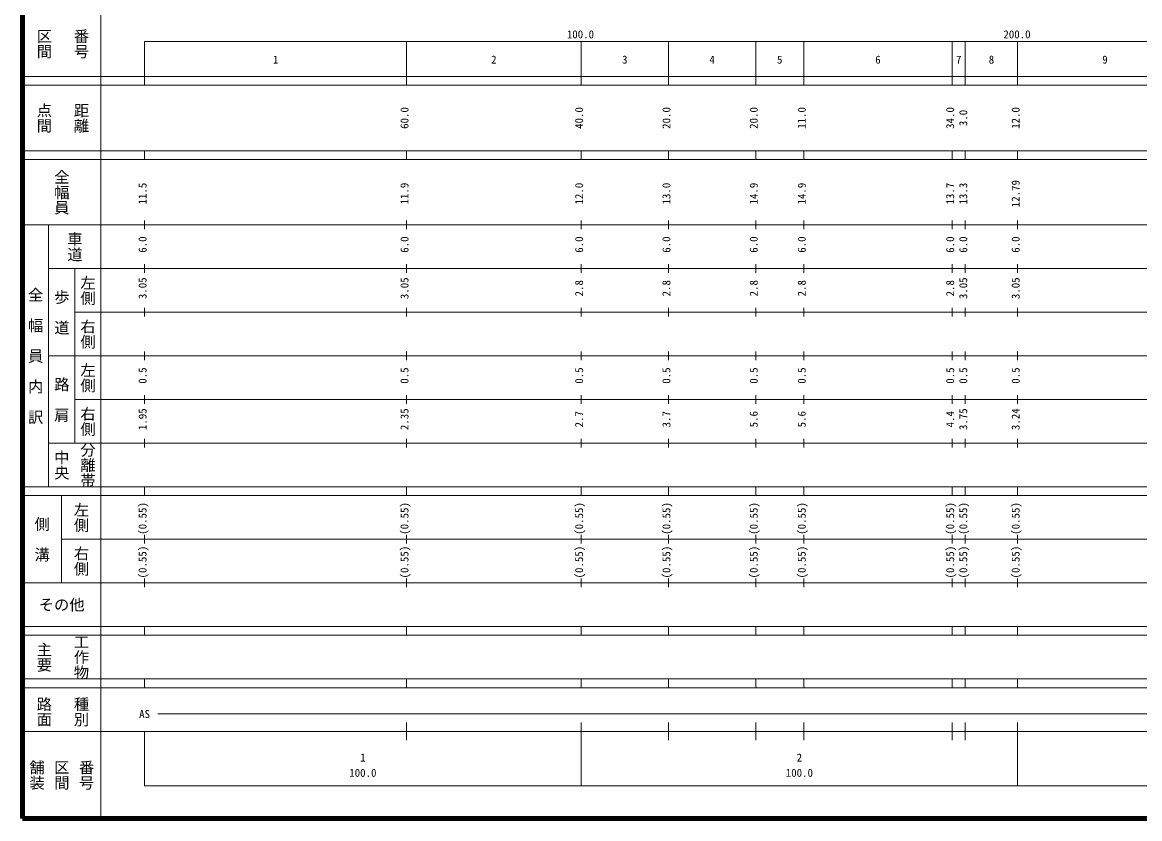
# Model space of a CAD drawing. Units: millimetres on the paper, enlarged 1000 times. Extents: x 40000 to 680000, y 20000 to 380000.
# Drawn here: x 40000 to 295948, y 20000 to 202409 of the extents above; entities that cross this region are included whole.
import ezdxf
from ezdxf.enums import TextEntityAlignment as Align

# ---------------------------------------------------------------- set-up
doc = ezdxf.new("R2010")
doc.units = ezdxf.units.MM
doc.header["$LTSCALE"] = 1000
doc.layers.add('M-TTL', color=2, linetype='Continuous', lineweight=140)
doc.layers.add('M-TTL-BAND', color=7, linetype='Continuous', lineweight=13)
doc.styles.add('@ＭＳ ゴシック', font='')
doc.styles.add('ＭＳ ゴシック', font='')
doc.styles.get('@ＭＳ ゴシック').set_extended_font_data('@MS Gothic')
doc.styles.get('ＭＳ ゴシック').set_extended_font_data('MS Gothic')

msp = doc.modelspace()

# ---------------------------------------------------------------- linework, layer by layer
at = {"layer": 'M-TTL'}
for p, q in [((40000, 380000), (40000, 20000)), ((40000, 20000), (680000, 20000))]:
    msp.add_line(p, q, dxfattribs=at)
at = {"layer": 'M-TTL-BAND'}
for p, q in [((58000, 370000), (58000, 20000)), ((68000, 198000), (579000, 198000)), ((68000, 198000), (68000, 188000)), ((128000, 188000), (128000, 198000)), ((168000, 188000), (168000, 198000)), ((188000, 188000), (188000, 198000)), ((208000, 188000), (208000, 198000)), ((219000, 188000), (219000, 198000)), ((253000, 188000), (253000, 198000)), ((256000, 188000), (256000, 198000)), ((268000, 188000), (268000, 198000)), ((40000, 190000), (579000, 190000)), ((40000, 188000), (579000, 188000)), ((40000, 173000), (579000, 173000)), ((68000, 171000), (68000, 173000)), ((128000, 171000), (128000, 173000)), ((168000, 171000), (168000, 173000)), ((188000, 171000), (188000, 173000)), ((208000, 171000), (208000, 173000)), ((219000, 171000), (219000, 173000)), ((253000, 171000), (253000, 173000)), ((256000, 171000), (256000, 173000)), ((268000, 171000), (268000, 173000)), ((40000, 171000), (579000, 171000)), ((68000, 155000), (68000, 157000)), ((128000, 155000), (128000, 157000)), ((168000, 155000), (168000, 157000)), ((188000, 155000), (188000, 157000)), ((208000, 155000), (208000, 157000)), ((219000, 155000), (219000, 157000)), ((253000, 155000), (253000, 157000)), ((256000, 155000), (256000, 157000)), ((268000, 155000), (268000, 157000)), ((40000, 156000), (579000, 156000)), ((46000, 96000), (46000, 156000)), ((46000, 146000), (579000, 146000)), ((52000, 146000), (52000, 106000)), ((68000, 145000), (68000, 147000)), ((128000, 145000), (128000, 147000)), ((168000, 145000), (168000, 147000)), ((188000, 145000), (188000, 147000)), ((208000, 145000), (208000, 147000)), ((219000, 145000), (219000, 147000)), ((253000, 145000), (253000, 147000)), ((256000, 145000), (256000, 147000)), ((268000, 145000), (268000, 147000)), ((52000, 136000), (579000, 136000)), ((68000, 135000), (68000, 137000)), ((128000, 135000), (128000, 137000)), ((168000, 135000), (168000, 137000)), ((188000, 135000), (188000, 137000)), ((208000, 135000), (208000, 137000)), ((219000, 135000), (219000, 137000)), ((253000, 135000), (253000, 137000)), ((256000, 135000), (256000, 137000)), ((268000, 135000), (268000, 137000)), ((46000, 126000), (579000, 126000)), ((68000, 125000), (68000, 127000)), ((128000, 125000), (128000, 127000)), ((168000, 125000), (168000, 127000)), ((188000, 125000), (188000, 127000)), ((208000, 125000), (208000, 127000)), ((219000, 125000), (219000, 127000)), ((253000, 125000), (253000, 127000)), ((256000, 125000), (256000, 127000)), ((268000, 125000), (268000, 127000)), ((52000, 116000), (579000, 116000)), ((68000, 115000), (68000, 117000)), ((128000, 115000), (128000, 117000)), ((168000, 115000), (168000, 117000)), ((188000, 115000), (188000, 117000)), ((208000, 115000), (208000, 117000)), ((219000, 115000), (219000, 117000)), ((253000, 115000), (253000, 117000)), ((256000, 115000), (256000, 117000)), ((268000, 115000), (268000, 117000)), ((46000, 106000), (579000, 106000)), ((68000, 105000), (68000, 107000)), ((128000, 105000), (128000, 107000)), ((168000, 105000), (168000, 107000)), ((188000, 105000), (188000, 107000)), ((208000, 105000), (208000, 107000)), ((219000, 105000), (219000, 107000)), ((253000, 105000), (253000, 107000)), ((256000, 105000), (256000, 107000)), ((268000, 105000), (268000, 107000)), ((40000, 96000), (579000, 96000)), ((68000, 94000), (68000, 96000)), ((128000, 94000), (128000, 96000)), ((168000, 94000), (168000, 96000)), ((188000, 94000), (188000, 96000)), ((208000, 94000), (208000, 96000)), ((219000, 94000), (219000, 96000)), ((253000, 94000), (253000, 96000)), ((256000, 94000), (256000, 96000)), ((268000, 94000), (268000, 96000)), ((40000, 94000), (579000, 94000)), ((49000, 94000), (49000, 74000)), ((68000, 83000), (68000, 85000)), ((128000, 83000), (128000, 85000)), ((168000, 83000), (168000, 85000)), ((188000, 83000), (188000, 85000)), ((208000, 83000), (208000, 85000)), ((219000, 83000), (219000, 85000)), ((253000, 83000), (253000, 85000)), ((256000, 83000), (256000, 85000)), ((268000, 83000), (268000, 85000)), ((49000, 84000), (579000, 84000)), ((68000, 73000), (68000, 75000)), ((128000, 73000), (128000, 75000)), ((168000, 73000), (168000, 75000)), ((188000, 73000), (188000, 75000)), ((208000, 73000), (208000, 75000)), ((219000, 73000), (219000, 75000)), ((253000, 73000), (253000, 75000)), ((256000, 73000), (256000, 75000)), ((268000, 73000), (268000, 75000)), ((40000, 74000), (579000, 74000)), ((40000, 64000), (579000, 64000)), ((68000, 62000), (68000, 64000)), ((128000, 62000), (128000, 64000)), ((168000, 62000), (168000, 64000)), ((188000, 62000), (188000, 64000)), ((208000, 62000), (208000, 64000)), ((219000, 62000), (219000, 64000)), ((253000, 62000), (253000, 64000)), ((256000, 62000), (256000, 64000)), ((268000, 62000), (268000, 64000)), ((40000, 62000), (579000, 62000)), ((40000, 52000), (579000, 52000)), ((68000, 50000), (68000, 52000)), ((128000, 50000), (128000, 52000)), ((168000, 50000), (168000, 52000)), ((188000, 50000), (188000, 52000)), ((208000, 50000), (208000, 52000)), ((219000, 50000), (219000, 52000)), ((253000, 50000), (253000, 52000)), ((256000, 50000), (256000, 52000)), ((268000, 50000), (268000, 52000)), ((40000, 50000), (579000, 50000)), ((71000, 44000), (539500, 44000)), ((128000, 38000), (128000, 42000)), ((168000, 27500), (168000, 42000)), ((188000, 38000), (188000, 42000)), ((208000, 38000), (208000, 42000)), ((219000, 38000), (219000, 42000)), ((253000, 38000), (253000, 42000)), ((256000, 38000), (256000, 42000)), ((268000, 27500), (268000, 42000)), ((40000, 40000), (579000, 40000)), ((68000, 40000), (68000, 27500)), ((68000, 27500), (579000, 27500))]:
    msp.add_line(p, q, dxfattribs=at)

# ---------------------------------------------------------------- texts
at = {"layer": 'M-TTL-BAND', "style": '@ＭＳ ゴシック'}
for s, p in [('区間', (45000, 197500)), ('番号', (53500, 197500)), ('点間', (45000, 180500)), ('距離', (53500, 180500)), ('全幅員', (49000, 163500)), ('車道', (52000, 151000)), ('左側', (55000, 141000)), ('全\u3000幅\u3000員\u3000内\u3000訳', (43000, 126000)), ('歩\u3000道', (49000, 136000)), ('右側', (55000, 131000)), ('左側', (55000, 121000)), ('路\u3000肩', (49000, 116000)), ('右側', (55000, 111000)), ('分離帯', (55000, 101000)), ('中央', (49000, 101000)), ('左側', (53500, 89000)), ('側\u3000溝', (44500, 84000)), ('右側', (53500, 79000)), ('工作物', (53500, 57000)), ('主要', (45000, 57000)), ('路面', (45000, 44500)), ('種別', (53500, 44500)), ('舗装', (43333, 30000)), ('番号', (54667, 30000)), ('区間', (49000, 30000))]:
    msp.add_text(s, height=2566, rotation=270, dxfattribs=at).set_placement(p, align=Align.MIDDLE_CENTER)
at = {"layer": 'M-TTL-BAND', "style": 'ＭＳ ゴシック'}
for s, p in [('100.0', (167844, 198195)), ('200.0', (267844, 198195)), ('1', (98000, 192405)), ('2', (148000, 192405)), ('3', (178000, 192405)), ('4', (198000, 192405)), ('5', (213500, 192405)), ('6', (236000, 192405)), ('7', (254500, 192405)), ('8', (262000, 192405)), ('9', (288000, 192405)), ('AS', (68000, 42500)), ('1', (118000, 32523)), ('2', (218000, 32523)), ('100.0', (118000, 29033)), ('100.0', (218000, 29033))]:
    msp.add_text(s, height=1833, dxfattribs=at).set_placement(p, align=Align.BOTTOM_CENTER)
for s, p in [('60.0', (129000, 180500)), ('40.0', (169000, 180500)), ('20.0', (189000, 180500)), ('20.0', (209000, 180500)), ('11.0', (220000, 180500)), ('34.0', (254000, 180500)), ('3.0', (257000, 180500)), ('12.0', (269000, 180500)), ('11.5', (69000, 163174)), ('11.9', (129000, 163174)), ('12.0', (169000, 163174)), ('13.0', (189000, 163174)), ('14.9', (209000, 163174)), ('14.9', (220000, 163174)), ('13.7', (254000, 163174)), ('13.3', (257000, 163174)), ('12.79', (269000, 163174)), ('6.0', (69000, 151500)), ('6.0', (129000, 151500)), ('6.0', (169000, 151500)), ('6.0', (189000, 151500)), ('6.0', (209000, 151500)), ('6.0', (220000, 151500)), ('6.0', (254000, 151500)), ('6.0', (257000, 151500)), ('6.0', (269000, 151500)), ('3.05', (69000, 141500)), ('3.05', (129000, 141500)), ('3.05', (257000, 141500)), ('3.05', (269000, 141500)), ('2.8', (169000, 141500)), ('2.8', (189000, 141500)), ('2.8', (209000, 141500)), ('2.8', (220000, 141500)), ('2.8', (254000, 141500)), ('0.5', (69000, 121500)), ('0.5', (129000, 121500)), ('0.5', (169000, 121500)), ('0.5', (189000, 121500)), ('0.5', (209000, 121500)), ('0.5', (220000, 121500)), ('0.5', (254000, 121500)), ('0.5', (257000, 121500)), ('0.5', (269000, 121500)), ('1.95', (69000, 111500)), ('2.35', (129000, 111500)), ('2.7', (169000, 111500)), ('3.7', (189000, 111500)), ('5.6', (209000, 111500)), ('5.6', (220000, 111500)), ('4.4', (254000, 111500)), ('3.75', (257000, 111500)), ('3.24', (269000, 111500)), ('(0.55)', (69000, 88764)), ('(0.55)', (129000, 88764)), ('(0.55)', (169000, 88764)), ('(0.55)', (189000, 88764)), ('(0.55)', (209000, 88764)), ('(0.55)', (220000, 88764)), ('(0.55)', (254000, 88764)), ('(0.55)', (257000, 88764)), ('(0.55)', (269000, 88764)), ('(0.55)', (69000, 78764)), ('(0.55)', (129000, 78764)), ('(0.55)', (169000, 78764)), ('(0.55)', (189000, 78764)), ('(0.55)', (209000, 78764)), ('(0.55)', (220000, 78764)), ('(0.55)', (254000, 78764)), ('(0.55)', (257000, 78764)), ('(0.55)', (269000, 78764))]:
    msp.add_text(s, height=1833, rotation=90, dxfattribs=at).set_placement(p, align=Align.BOTTOM_CENTER)
msp.add_text('その他', height=2566, dxfattribs=at).set_placement((49000, 69000), align=Align.MIDDLE_CENTER)

doc.saveas('drawing.dxf')
